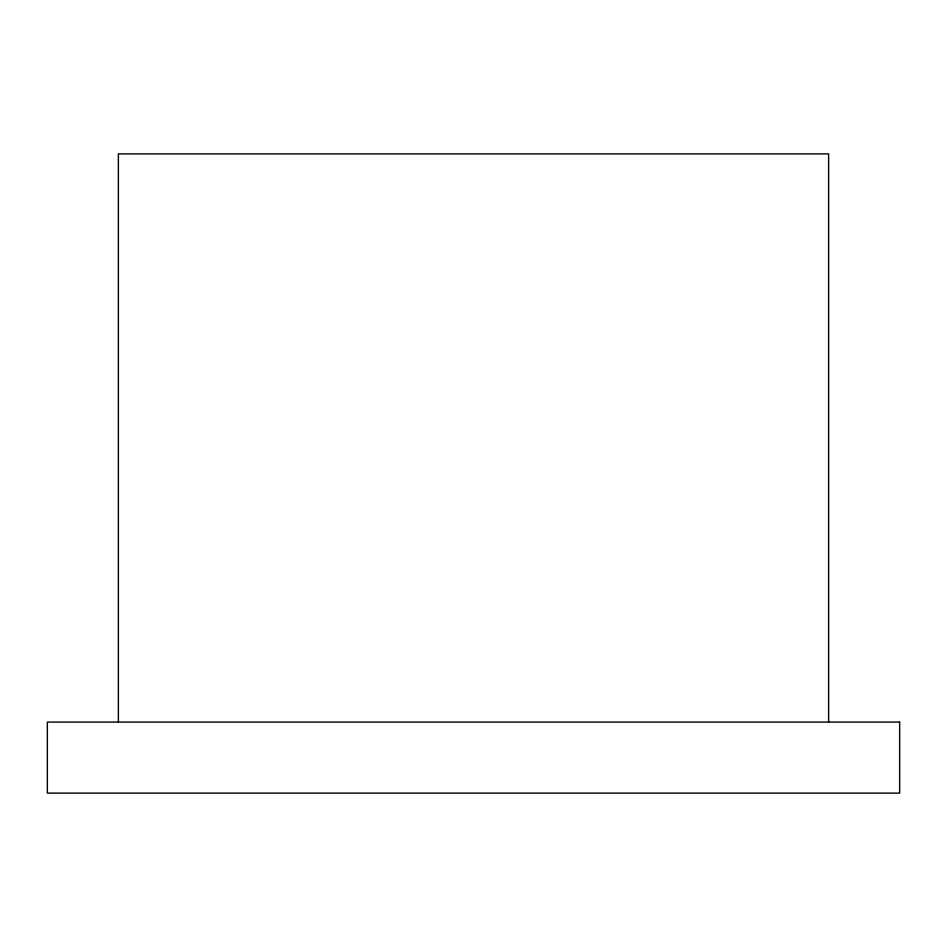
<?xml version="1.0" encoding="UTF-8"?>
<svg xmlns="http://www.w3.org/2000/svg" width="947" height="947" viewBox="0 0 947 947"><rect width="100%" height="100%" fill="white"/><g stroke="black" fill="none" stroke-linecap="round" stroke-linejoin="round"><path stroke-width="1.42" d="M828.625 722.088L828.625 153.888L118.375 153.888L118.375 722.088M899.65 722.088L47.35 722.088L47.35 793.113L899.65 793.113L899.65 722.088"/></g></svg>
